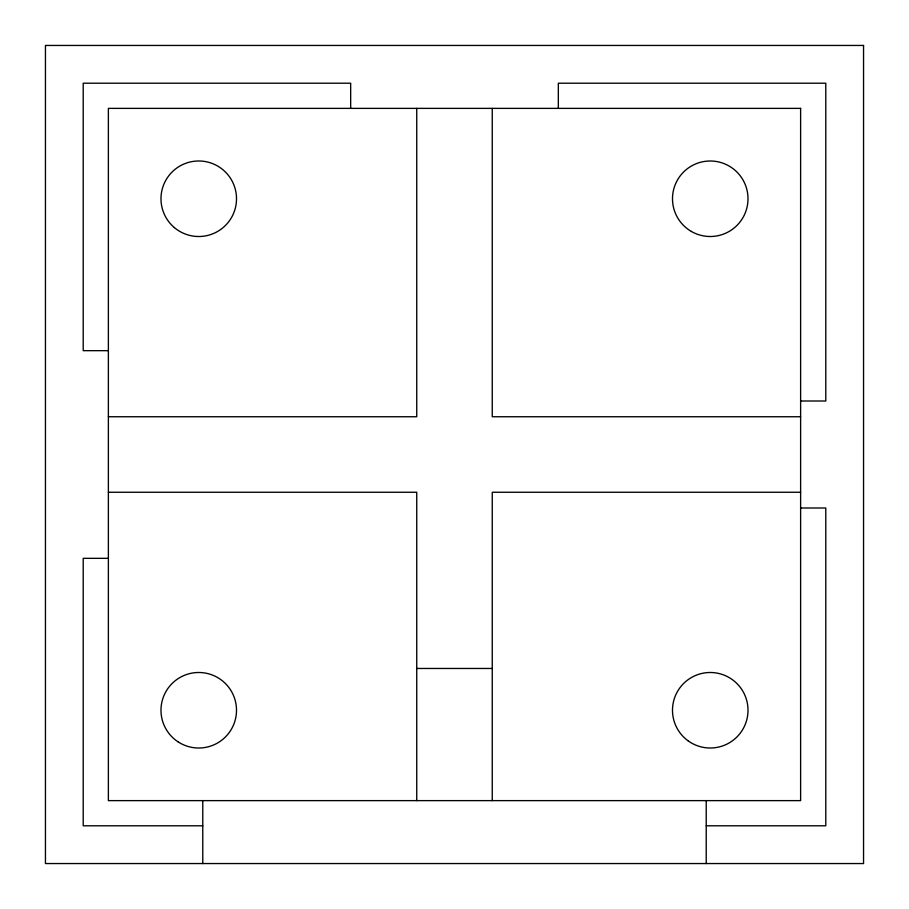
<?xml version="1.0" encoding="UTF-8"?>
<svg xmlns="http://www.w3.org/2000/svg" width="909" height="909" viewBox="0 0 909 909"><rect width="100%" height="100%" fill="white"/><g stroke="black" fill="none" stroke-linecap="round" stroke-linejoin="round"><path stroke-width="1.36" d="M108.376 350.669L83.208 350.669L83.208 83.208L350.669 83.208L350.669 108.376M800.624 401.005L825.792 401.005L825.792 83.208L558.331 83.208L558.331 108.376M108.376 416.742L416.742 416.742L416.742 108.376M800.624 416.742L492.258 416.742L492.258 108.376M108.376 492.258L416.742 492.258L416.742 800.624M800.624 492.258L492.258 492.258L492.258 800.624M800.624 507.995L825.792 507.995L825.792 825.792L706.225 825.792M108.376 558.331L83.208 558.331L83.208 825.792L202.775 825.792M416.742 668.467L492.258 668.467M706.225 800.624L706.225 863.55M202.775 800.624L202.775 863.55M863.55 45.45L45.45 45.45L45.45 863.55L863.55 863.55L863.55 45.45M800.624 108.376L108.376 108.376L108.376 800.624L800.624 800.624L800.624 108.376M691.374 231.454A37.758 37.758 0 0 0 748.005 198.753A37.758 37.758 0 0 0 691.374 166.052A37.758 37.758 0 0 0 691.374 231.454M687.806 740.619A37.758 37.758 0 0 0 747.766 714.497A37.758 37.758 0 0 0 695.169 675.637A37.758 37.758 0 0 0 687.806 740.619M174.358 227.58A37.758 37.758 0 0 0 235.908 205.457A37.758 37.758 0 0 0 185.981 163.211A37.758 37.758 0 0 0 174.358 227.58M177.857 741.71A37.758 37.758 0 0 0 236.431 712.611A37.758 37.758 0 0 0 181.959 676.432A37.758 37.758 0 0 0 177.857 741.71"/></g></svg>
